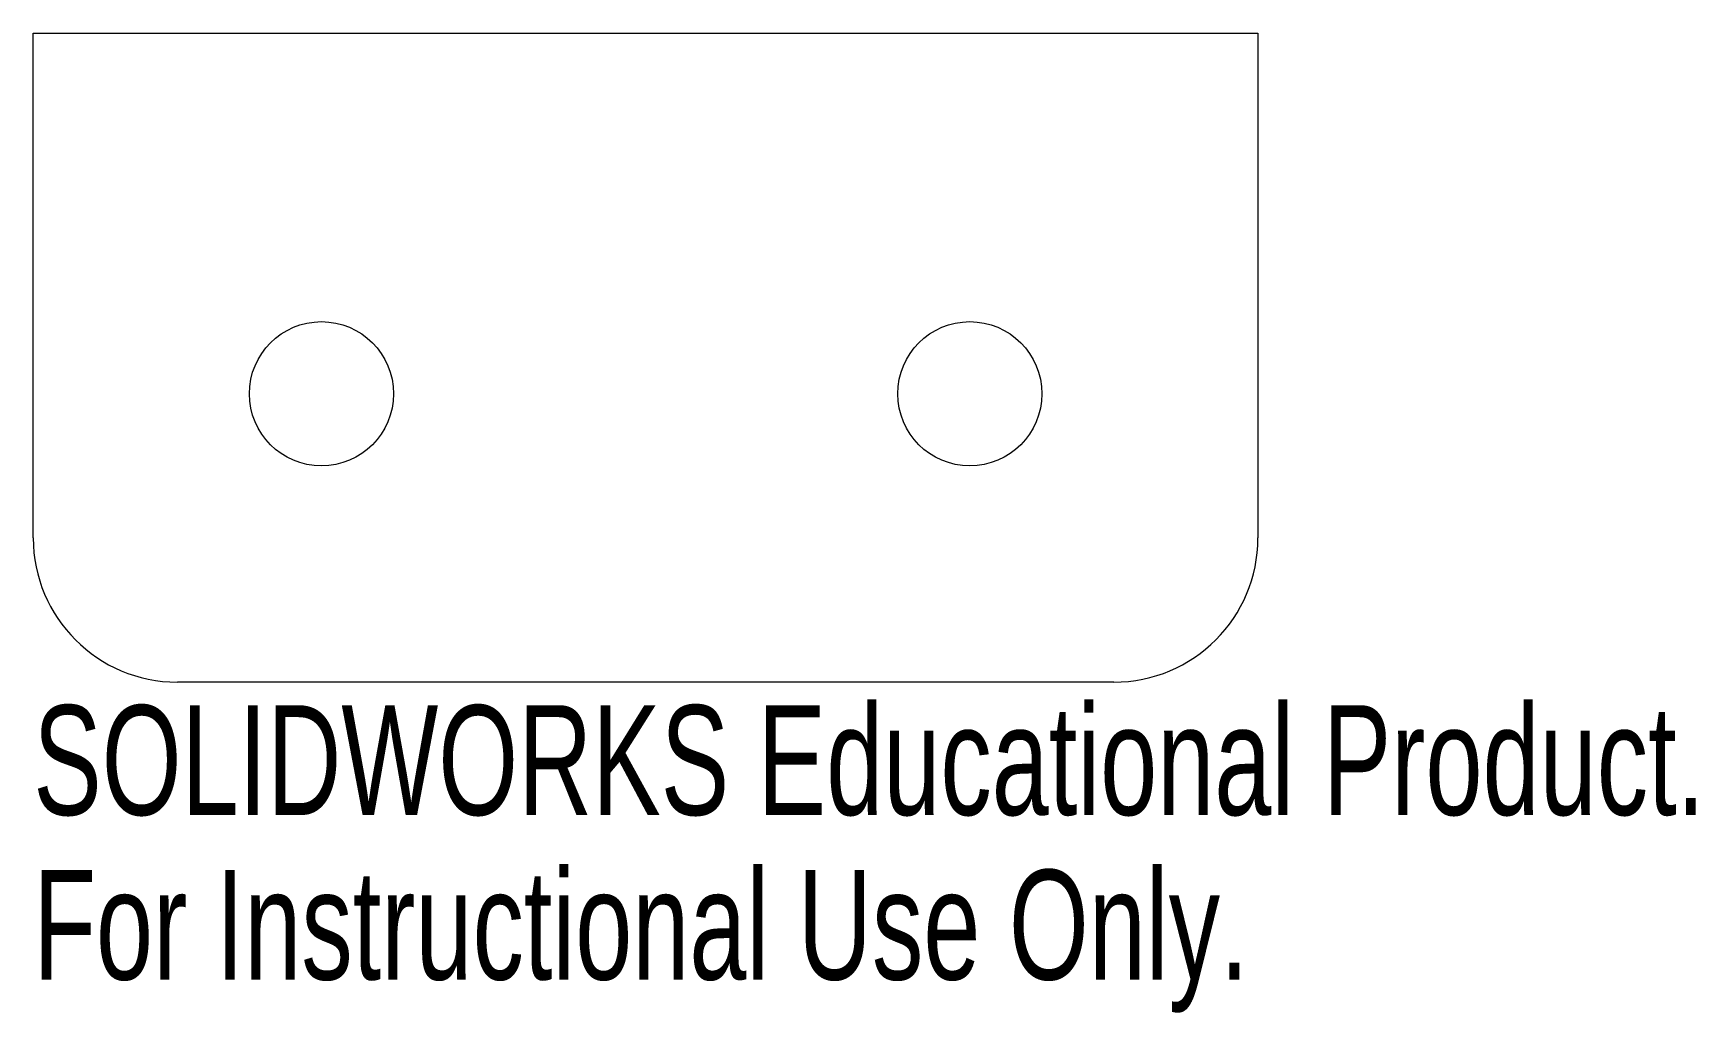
# Model space of a CAD drawing. Header units: inches. Extents: x -1 to 1.88, y -3.57 to -1.87.
import ezdxf

# ---------------------------------------------------------------- set-up
doc = ezdxf.new("R2010")
doc.units = ezdxf.units.IN
doc.header["$MEASUREMENT"] = 0
doc.styles.add('SLDTEXTSTYLE0', font='TXT', dxfattribs={"width": 0.7})

msp = doc.modelspace()

# ---------------------------------------------------------------- linework, layer by layer
at = {"color": 7, "linetype": 'Continuous', "lineweight": 15}
for p, q in [((-1, -1.875), (1.125, -1.875)), ((-1, -2.75), (-1, -1.875)), ((1.125, -1.875), (1.125, -2.75)), ((0.875, -3), (-0.75, -3))]:
    msp.add_line(p, q, dxfattribs=at)
for centre in [(-0.5, -2.5), (0.625, -2.5)]:
    msp.add_circle(centre, 0.125, dxfattribs=at)
for centre, start, end in [((-0.75, -2.75), 180, 270), ((0.875, -2.75), 270, 0)]:
    msp.add_arc(centre, 0.25, start, end, dxfattribs=at)

# ---------------------------------------------------------------- texts
at = {"color": 7, "linetype": 'Continuous', "char_height": 0.1903, "attachment_point": 1, "style": 'SLDTEXTSTYLE0'}
for s, insert in [('SOLIDWORKS Educational Product.', (-1, -3.0401)), ('For Instructional Use Only.', (-1, -3.3255))]:
    msp.add_mtext(s, dxfattribs=dict(at, insert=insert))

doc.saveas('drawing.dxf')
